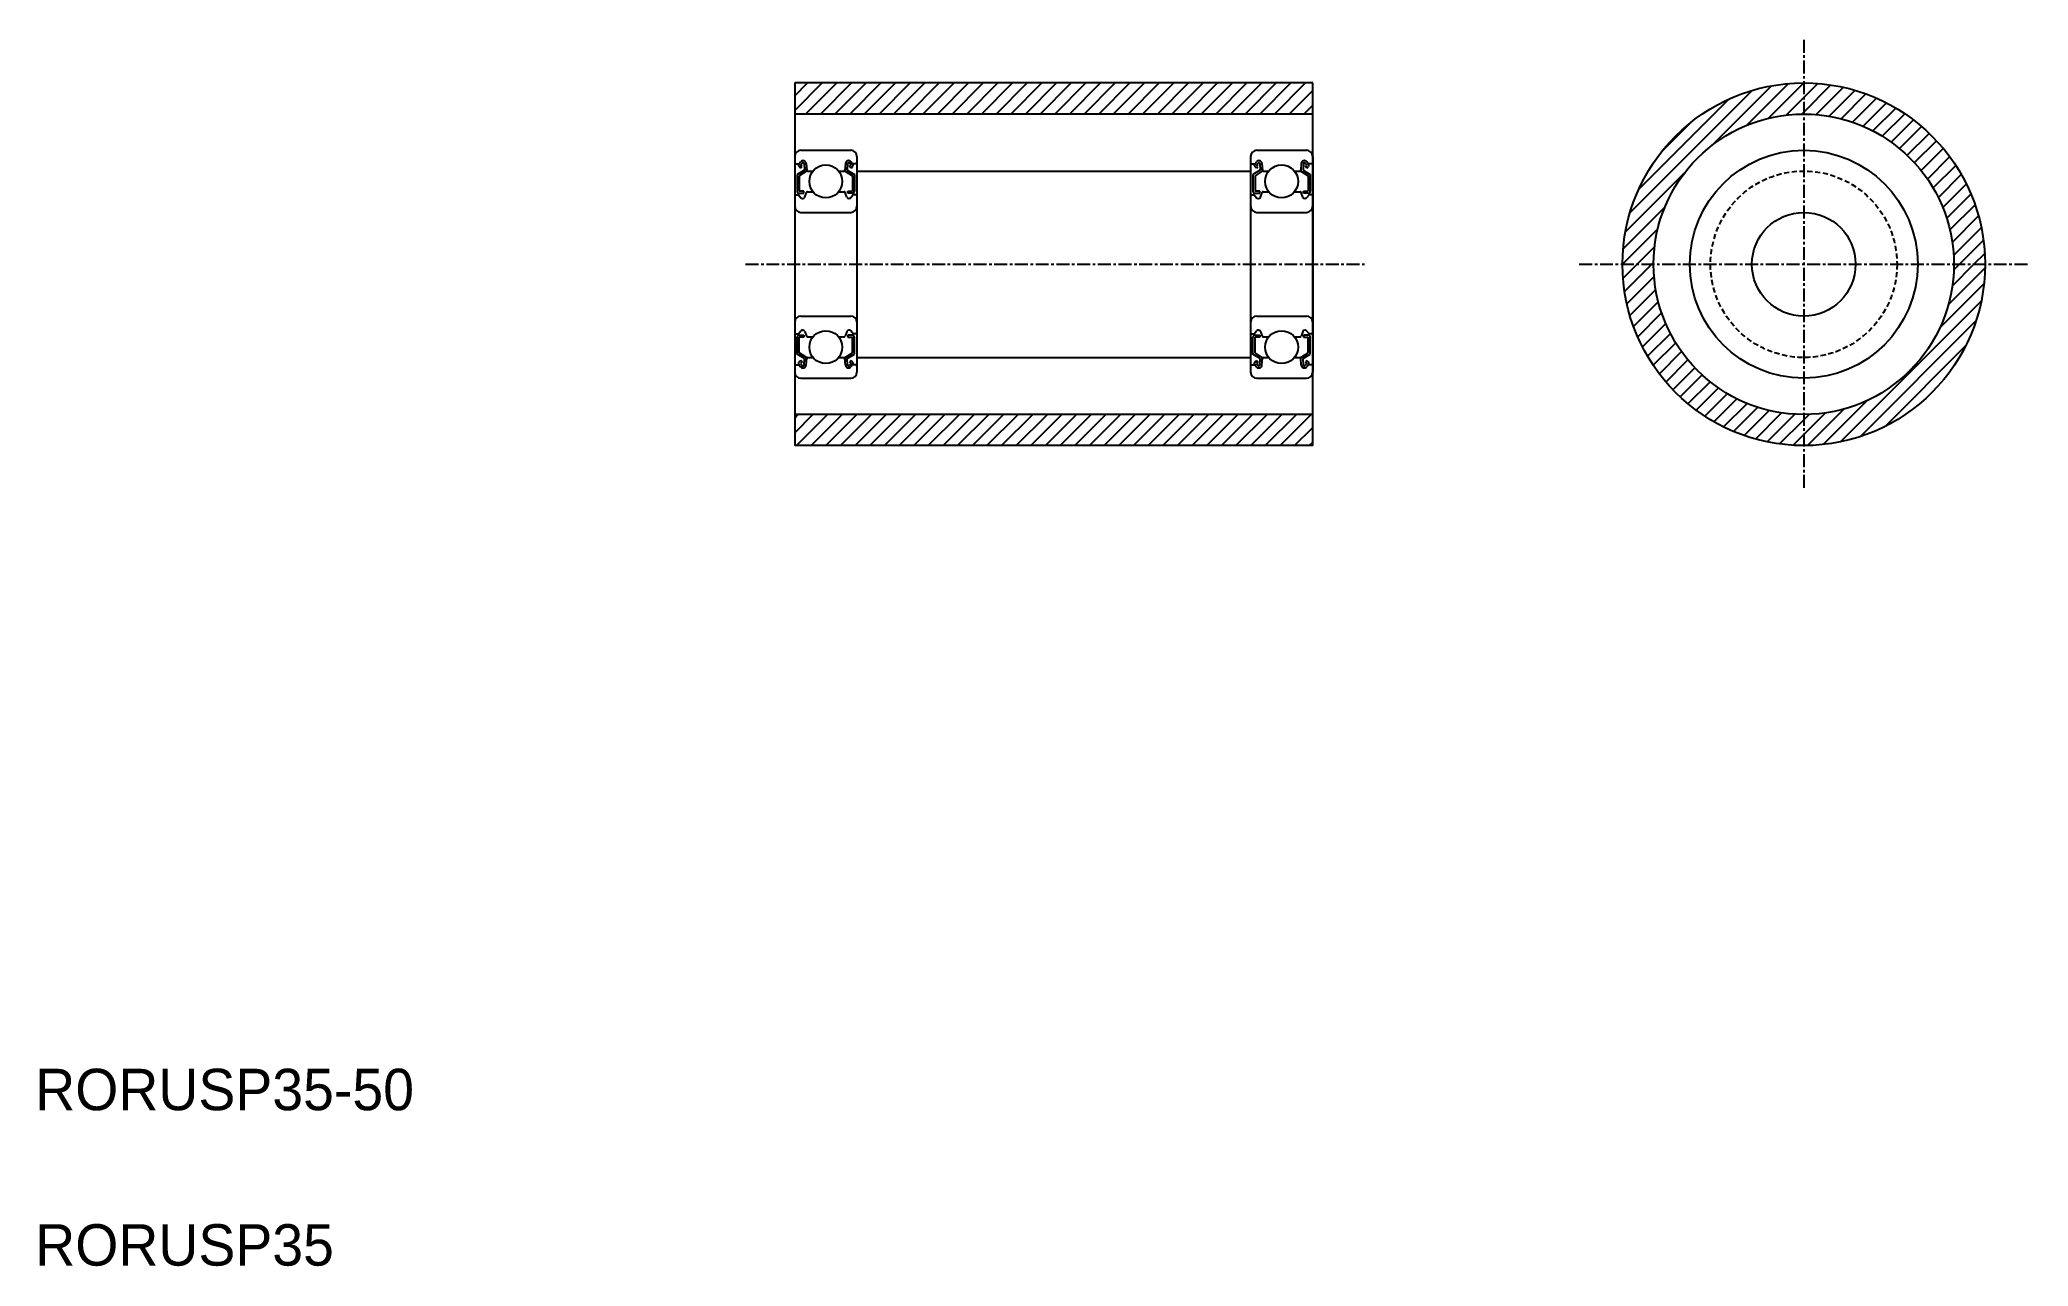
# Model space of a CAD drawing. Extents: x 10 to 202, y 10 to 128.
import ezdxf

# ---------------------------------------------------------------- set-up
doc = ezdxf.new("R2010")
doc.units = 0
doc.linetypes.add('CENTER', pattern=[2, 1.25, -0.25, 0.25, -0.25])
doc.linetypes.add('DASHED', pattern=[0.75, 0.5, -0.25])
doc.layers.get('0').update_dxf_attribs({"linetype": 'CONTINUOUS'})
doc.layers.add('CENTER', color=1, linetype='CENTER')

# ---------------------------------------------------------------- blocks, each defined once
blk = doc.blocks.new('*X2')
at = {"color": 0}
for p, q in [((83.32, 121.5), (85.96, 124.14)), ((83.32, 122.91), (84.55, 124.14)), ((84.37, 121.14), (87.37, 124.14)), ((85.79, 121.14), (88.79, 124.14)), ((87.2, 121.14), (90.2, 124.14)), ((88.62, 121.14), (91.62, 124.14)), ((90.03, 121.14), (93.03, 124.14)), ((91.45, 121.14), (94.45, 124.14)), ((92.86, 121.14), (95.86, 124.14)), ((94.27, 121.14), (97.27, 124.14)), ((95.69, 121.14), (98.69, 124.14)), ((97.1, 121.14), (100.1, 124.14)), ((98.52, 121.14), (101.52, 124.14)), ((99.93, 121.14), (102.93, 124.14)), ((101.34, 121.14), (104.34, 124.14)), ((102.76, 121.14), (105.76, 124.14)), ((104.17, 121.14), (107.17, 124.14)), ((105.59, 121.14), (108.59, 124.14)), ((107, 121.14), (110, 124.14)), ((108.42, 121.14), (111.42, 124.14)), ((109.83, 121.14), (112.83, 124.14)), ((111.24, 121.14), (114.24, 124.14)), ((112.66, 121.14), (115.66, 124.14)), ((114.07, 121.14), (117.07, 124.14)), ((115.49, 121.14), (118.49, 124.14)), ((116.9, 121.14), (119.9, 124.14)), ((118.32, 121.14), (121.32, 124.14)), ((119.73, 121.14), (122.73, 124.14)), ((121.14, 121.14), (124.14, 124.14)), ((122.56, 121.14), (125.56, 124.14)), ((123.97, 121.14), (126.97, 124.14)), ((125.39, 121.14), (128.39, 124.14)), ((126.8, 121.14), (129.8, 124.14)), ((128.21, 121.14), (131.21, 124.14)), ((129.63, 121.14), (132.63, 124.14)), ((131.04, 121.14), (133.32, 123.42)), ((163.94, 111.61), (175.75, 123.42)), ((171.87, 118.13), (177.6, 123.86)), ((175.21, 120.06), (179.24, 124.08)), ((177.3, 120.74), (180.71, 124.14)), ((180.72, 122.74), (182.07, 124.09)), ((180.72, 121.32), (183.34, 123.95)), ((181.91, 121.1), (184.53, 123.72)), ((183.16, 120.94), (185.66, 123.43)), ((184.33, 120.69), (186.72, 123.08)), ((132.46, 121.14), (133.32, 122)), ((164.78, 113.87), (173.49, 122.58)), ((179.03, 121.04), (180.72, 122.74)), ((180.54, 121.14), (180.72, 121.32)), ((185.42, 120.36), (187.73, 122.68)), ((186.44, 119.97), (188.69, 122.22)), ((187.4, 119.51), (189.6, 121.72)), ((188.3, 119), (190.47, 121.17)), ((166.98, 117.48), (169.88, 120.38)), ((189.15, 118.44), (191.3, 120.59)), ((189.95, 117.83), (192.08, 119.95)), ((190.7, 117.16), (192.82, 119.28)), ((191.4, 116.45), (193.52, 118.57)), ((192.05, 115.69), (194.19, 117.82)), ((163.5, 109.76), (169.23, 115.49)), ((192.66, 114.87), (194.81, 117.03)), ((193.21, 114.01), (195.39, 116.19)), ((193.71, 113.09), (195.92, 115.31)), ((194.15, 112.12), (196.41, 114.39)), ((194.52, 111.08), (196.86, 113.42)), ((163.28, 108.13), (167.31, 112.15)), ((194.83, 109.98), (197.25, 112.39)), ((163.22, 106.65), (166.63, 110.06)), ((195.06, 108.79), (197.58, 111.32)), ((195.19, 107.51), (197.86, 110.18)), ((164.63, 106.64), (166.32, 108.34)), ((195.74, 106.64), (198.06, 108.97)), ((197.15, 106.64), (198.19, 107.68)), ((163.27, 105.29), (164.63, 106.64)), ((163.42, 104.02), (166.04, 106.64)), ((166.04, 106.64), (166.22, 106.82)), ((194.69, 102.77), (198.22, 106.29)), ((195.07, 104.56), (197.15, 106.64)), ((195.21, 106.11), (195.74, 106.64)), ((163.64, 102.83), (166.27, 105.46)), ((163.93, 101.71), (166.43, 104.2)), ((193.87, 100.53), (198.12, 104.78)), ((164.28, 100.64), (166.68, 103.04)), ((164.69, 99.63), (167, 101.95)), ((184.26, 89.51), (197.86, 103.11)), ((165.14, 98.67), (167.39, 100.93)), ((165.64, 97.76), (167.85, 99.97)), ((186.19, 90.02), (197.34, 101.18)), ((166.19, 96.89), (168.36, 99.06)), ((166.78, 96.07), (168.92, 98.21)), ((188.6, 91.02), (196.34, 98.76)), ((167.41, 95.28), (169.54, 97.41)), ((168.08, 94.54), (170.2, 96.66)), ((168.79, 93.84), (170.91, 95.96)), ((169.54, 93.18), (171.68, 95.31)), ((170.34, 92.56), (172.49, 94.71)), ((171.17, 91.98), (173.35, 94.16)), ((83.32, 90.39), (85.07, 92.14)), ((83.32, 91.8), (83.66, 92.14)), ((83.49, 89.14), (86.49, 92.14)), ((84.9, 89.14), (87.9, 92.14)), ((86.32, 89.14), (89.32, 92.14)), ((87.73, 89.14), (90.73, 92.14)), ((89.14, 89.14), (92.14, 92.14)), ((90.56, 89.14), (93.56, 92.14)), ((91.97, 89.14), (94.97, 92.14)), ((93.39, 89.14), (96.39, 92.14)), ((94.8, 89.14), (97.8, 92.14)), ((96.21, 89.14), (99.21, 92.14)), ((97.63, 89.14), (100.63, 92.14)), ((99.04, 89.14), (102.04, 92.14)), ((100.46, 89.14), (103.46, 92.14)), ((101.87, 89.14), (104.87, 92.14)), ((103.29, 89.14), (106.29, 92.14)), ((104.7, 89.14), (107.7, 92.14)), ((106.11, 89.14), (109.11, 92.14)), ((107.53, 89.14), (110.53, 92.14)), ((108.94, 89.14), (111.94, 92.14)), ((110.36, 89.14), (113.36, 92.14)), ((111.77, 89.14), (114.77, 92.14)), ((113.19, 89.14), (116.19, 92.14)), ((114.6, 89.14), (117.6, 92.14)), ((116.01, 89.14), (119.01, 92.14)), ((117.43, 89.14), (120.43, 92.14)), ((118.84, 89.14), (121.84, 92.14)), ((120.26, 89.14), (123.26, 92.14)), ((121.67, 89.14), (124.67, 92.14)), ((123.08, 89.14), (126.08, 92.14)), ((124.5, 89.14), (127.5, 92.14)), ((125.91, 89.14), (128.91, 92.14)), ((127.33, 89.14), (130.33, 92.14)), ((128.74, 89.14), (131.74, 92.14)), ((130.16, 89.14), (133.16, 92.14)), ((172.05, 91.44), (174.27, 93.66)), ((172.98, 90.95), (175.24, 93.22)), ((173.95, 90.51), (176.28, 92.84)), ((174.97, 90.12), (177.39, 92.53)), ((176.05, 89.78), (178.57, 92.3)), ((177.19, 89.5), (179.85, 92.17)), ((180.72, 90.21), (182.8, 92.29)), ((180.72, 91.62), (181.25, 92.15)), ((181.07, 89.15), (184.6, 92.67)), ((182.58, 89.24), (186.83, 93.5)), ((131.57, 89.14), (133.32, 90.89)), ((178.39, 89.3), (180.72, 91.62)), ((132.98, 89.14), (133.32, 89.47)), ((179.68, 89.17), (180.72, 90.21))]:
    blk.add_line(p, q, dxfattribs=at)

msp = doc.modelspace()

# ---------------------------------------------------------------- linework, layer by layer
at = {"color": 7, "linetype": 'CONTINUOUS'}
for p, q in [((83.315409, 124.143835), (83.315409, 89.143835)), ((133.315409, 124.143835), (83.315409, 124.143835)), ((133.315409, 89.143835), (133.315409, 124.143835)), ((133.315409, 121.143835), (83.315409, 121.143835)), ((83.915509, 117.643835), (88.715509, 117.643835)), ((127.915409, 117.643835), (132.715409, 117.643835)), ((83.315409, 115.393835), (83.315409, 115.393935)), ((83.315509, 117.043835), (83.315509, 96.243835)), ((83.415509, 116.343815), (83.725509, 116.343815)), ((83.547509, 115.304815), (83.547509, 113.693825)), ((84.247529, 115.741795), (83.547529, 115.304785)), ((83.725509, 116.343815), (83.887509, 116.536825)), ((83.878519, 115.932805), (83.737529, 116.073795)), ((83.747509, 115.193825), (83.747509, 113.693825)), ((84.447519, 115.630785), (83.747519, 115.193795)), ((83.878509, 116.214815), (84.041509, 116.408805)), ((83.878509, 115.932805), (84.020509, 116.073815)), ((84.020529, 116.073815), (83.878529, 116.214805)), ((84.214509, 116.353815), (84.247509, 115.741785)), ((84.413509, 116.371775), (84.468519, 115.734775)), ((84.447509, 115.977835), (84.447509, 115.630835)), ((84.568509, 115.643815), (85.082569, 115.643805)), ((87.548449, 115.643805), (88.062499, 115.643815)), ((88.217499, 116.371775), (88.162499, 115.734795)), ((88.183489, 115.630805), (88.883489, 115.193825)), ((88.183509, 115.977835), (88.183509, 115.630815)), ((88.416509, 116.353795), (88.383499, 115.741785)), ((88.383499, 115.741795), (89.083499, 115.304785)), ((88.752509, 116.214815), (88.589509, 116.408815)), ((88.610489, 116.073815), (88.752489, 116.214805)), ((88.752499, 115.932825), (88.610499, 116.073825)), ((88.905509, 116.343815), (88.743509, 116.536825)), ((88.752499, 115.932805), (88.893489, 116.073795)), ((88.883509, 115.193825), (88.883509, 113.693825)), ((89.215509, 116.343815), (88.905509, 116.343815)), ((89.083509, 115.304815), (89.083509, 113.693825)), ((89.315509, 117.043835), (89.315509, 96.243835)), ((89.315509, 115.643835), (127.315409, 115.643835)), ((127.315409, 117.043835), (127.315409, 96.243835)), ((127.415409, 116.343815), (127.725409, 116.343815)), ((127.547409, 115.304815), (127.547409, 113.693825)), ((128.247429, 115.741795), (127.547429, 115.304785)), ((127.725409, 116.343815), (127.887409, 116.536825)), ((127.878419, 115.932805), (127.737429, 116.073795)), ((127.747409, 115.193825), (127.747409, 113.693825)), ((128.447419, 115.630785), (127.747419, 115.193795)), ((127.878409, 116.214815), (128.041409, 116.408805)), ((127.878409, 115.932805), (128.020409, 116.073815)), ((128.020429, 116.073815), (127.878429, 116.214805)), ((128.214409, 116.353815), (128.247409, 115.741785)), ((128.413409, 116.371775), (128.468419, 115.734775)), ((128.447409, 115.977835), (128.447409, 115.630835)), ((128.568409, 115.643815), (129.082469, 115.643805)), ((131.548349, 115.643805), (132.062399, 115.643815)), ((132.217399, 116.371775), (132.162399, 115.734795)), ((132.183389, 115.630805), (132.883389, 115.193825)), ((132.183409, 115.977835), (132.183409, 115.630815)), ((132.416409, 116.353795), (132.383399, 115.741785)), ((132.383399, 115.741795), (133.083399, 115.304785)), ((132.752409, 116.214815), (132.589409, 116.408815)), ((132.610389, 116.073815), (132.752389, 116.214805)), ((132.752399, 115.932825), (132.610399, 116.073825)), ((132.905409, 116.343815), (132.743409, 116.536825)), ((132.752399, 115.932805), (132.893389, 116.073795)), ((132.883409, 115.193825), (132.883409, 113.693825)), ((133.215409, 116.343815), (132.905409, 116.343815)), ((133.083409, 115.304815), (133.083409, 113.693825)), ((133.315409, 117.043835), (133.315409, 96.243835)), ((83.415509, 113.343835), (83.665509, 113.343835)), ((83.665509, 113.343835), (83.899509, 113.064825)), ((84.197509, 113.693825), (83.747509, 113.693825)), ((83.747509, 113.493825), (84.197509, 113.493825)), ((84.197509, 113.493825), (84.197509, 113.693805)), ((84.276499, 113.125815), (84.440499, 113.577795)), ((84.534509, 113.643835), (85.082569, 113.643835)), ((87.548449, 113.643835), (88.096509, 113.643835)), ((88.354509, 113.125825), (88.190519, 113.577795)), ((88.433509, 113.693825), (88.883509, 113.693825)), ((88.433509, 113.493825), (88.433509, 113.693805)), ((88.883509, 113.493825), (88.433509, 113.493825)), ((88.965509, 113.343835), (88.731509, 113.064825)), ((89.215509, 113.343835), (88.965509, 113.343835)), ((127.415409, 113.343835), (127.665409, 113.343835)), ((127.665409, 113.343835), (127.899409, 113.064825)), ((128.197409, 113.693825), (127.747409, 113.693825)), ((127.747409, 113.493825), (128.197409, 113.493825)), ((128.197409, 113.493825), (128.197409, 113.693805)), ((128.276399, 113.125815), (128.440399, 113.577795)), ((128.534409, 113.643835), (129.082469, 113.643835)), ((131.548349, 113.643835), (132.096409, 113.643835)), ((132.354409, 113.125825), (132.190419, 113.577795)), ((132.433409, 113.693825), (132.883409, 113.693825)), ((132.433409, 113.493825), (132.433409, 113.693805)), ((132.883409, 113.493825), (132.433409, 113.493825)), ((132.965409, 113.343835), (132.731409, 113.064825)), ((133.215409, 113.343835), (132.965409, 113.343835)), ((83.915509, 111.643835), (88.715509, 111.643835)), ((84.052509, 112.993825), (84.088509, 112.993825)), ((88.578509, 112.993825), (88.542509, 112.993825)), ((127.915409, 111.643835), (132.715409, 111.643835)), ((128.052409, 112.993825), (128.088409, 112.993825)), ((132.578409, 112.993825), (132.542409, 112.993825)), ((83.315409, 106.643835), (83.315509, 106.643835)), ((83.415509, 99.943835), (83.665509, 99.943835)), ((83.665509, 99.943835), (83.899509, 100.222845)), ((83.915509, 101.643835), (88.715509, 101.643835)), ((84.052509, 100.293845), (84.088509, 100.293845)), ((84.276499, 100.161855), (84.440499, 99.709875)), ((88.354509, 100.161845), (88.190519, 99.709875)), ((88.578509, 100.293845), (88.542509, 100.293845)), ((88.965509, 99.943835), (88.731509, 100.222845)), ((89.215509, 99.943835), (88.965509, 99.943835)), ((127.415409, 99.943835), (127.665409, 99.943835)), ((127.665409, 99.943835), (127.899409, 100.222845)), ((127.915409, 101.643835), (132.715409, 101.643835)), ((128.052409, 100.293845), (128.088409, 100.293845)), ((128.276399, 100.161855), (128.440399, 99.709875)), ((132.354409, 100.161845), (132.190419, 99.709875)), ((132.578409, 100.293845), (132.542409, 100.293845)), ((132.965409, 99.943835), (132.731409, 100.222845)), ((133.215409, 99.943835), (132.965409, 99.943835)), ((83.547509, 97.982855), (83.547509, 99.593845)), ((84.247529, 97.545875), (83.547529, 97.982885)), ((83.747509, 99.793845), (84.197509, 99.793845)), ((83.747509, 98.093845), (83.747509, 99.593845)), ((84.197509, 99.593845), (83.747509, 99.593845)), ((84.447519, 97.656885), (83.747519, 98.093875)), ((84.197509, 99.793845), (84.197509, 99.593865)), ((84.534509, 99.643835), (85.082569, 99.643835)), ((87.548449, 99.643835), (88.096509, 99.643835)), ((88.183489, 97.656865), (88.883489, 98.093845)), ((88.383499, 97.545875), (89.083499, 97.982885)), ((88.433509, 99.793845), (88.433509, 99.593865)), ((88.883509, 99.793845), (88.433509, 99.793845)), ((88.433509, 99.593845), (88.883509, 99.593845)), ((88.883509, 98.093845), (88.883509, 99.593845)), ((89.083509, 97.982855), (89.083509, 99.593845)), ((127.547409, 97.982855), (127.547409, 99.593845)), ((128.247429, 97.545875), (127.547429, 97.982885)), ((127.747409, 99.793845), (128.197409, 99.793845)), ((127.747409, 98.093845), (127.747409, 99.593845)), ((128.197409, 99.593845), (127.747409, 99.593845)), ((128.447419, 97.656885), (127.747419, 98.093875)), ((128.197409, 99.793845), (128.197409, 99.593865)), ((128.534409, 99.643835), (129.082469, 99.643835)), ((131.548349, 99.643835), (132.096409, 99.643835)), ((132.183389, 97.656865), (132.883389, 98.093845)), ((132.383399, 97.545875), (133.083399, 97.982885)), ((132.433409, 99.793845), (132.433409, 99.593865)), ((132.883409, 99.793845), (132.433409, 99.793845)), ((132.433409, 99.593845), (132.883409, 99.593845)), ((132.883409, 98.093845), (132.883409, 99.593845)), ((133.083409, 97.982855), (133.083409, 99.593845)), ((83.415509, 96.943855), (83.725509, 96.943855)), ((83.725509, 96.943855), (83.887509, 96.750845)), ((83.878519, 97.354865), (83.737529, 97.213875)), ((83.878509, 97.354865), (84.020509, 97.213855)), ((83.878509, 97.072855), (84.041509, 96.878865)), ((84.020529, 97.213855), (83.878529, 97.072865)), ((84.097519, 97.87538), (84.097619, 97.87538)), ((84.214509, 96.933855), (84.247509, 97.545885)), ((84.272519, 97.766133), (84.272519, 97.766233)), ((84.413509, 96.915895), (84.468519, 97.552895)), ((84.447509, 97.309835), (84.447509, 97.656835)), ((84.568509, 97.643855), (85.082569, 97.643865)), ((87.548449, 97.643865), (88.062499, 97.643855)), ((88.217499, 96.915895), (88.162499, 97.552875)), ((88.183509, 97.309835), (88.183509, 97.656855)), ((88.416509, 96.933875), (88.383499, 97.545885)), ((88.752509, 97.072855), (88.589509, 96.878855)), ((88.610489, 97.213855), (88.752489, 97.072865)), ((88.752499, 97.354845), (88.610499, 97.213845)), ((88.905509, 96.943855), (88.743509, 96.750845)), ((88.752499, 97.354865), (88.893489, 97.213875)), ((89.215509, 96.943855), (88.905509, 96.943855)), ((89.315509, 97.643835), (127.315409, 97.643835)), ((127.415409, 96.943855), (127.725409, 96.943855)), ((127.725409, 96.943855), (127.887409, 96.750845)), ((127.878419, 97.354865), (127.737429, 97.213875)), ((127.878409, 97.354865), (128.020409, 97.213855)), ((127.878409, 97.072855), (128.041409, 96.878865)), ((128.020429, 97.213855), (127.878429, 97.072865)), ((128.097419, 97.87538), (128.097519, 97.87538)), ((128.214409, 96.933855), (128.247409, 97.545885)), ((128.272419, 97.766133), (128.272419, 97.766233)), ((128.413409, 96.915895), (128.468419, 97.552895)), ((128.447409, 97.309835), (128.447409, 97.656835)), ((128.568409, 97.643855), (129.082469, 97.643865)), ((131.548349, 97.643865), (132.062399, 97.643855)), ((132.217399, 96.915895), (132.162399, 97.552875)), ((132.183409, 97.309835), (132.183409, 97.656855)), ((132.416409, 96.933875), (132.383399, 97.545885)), ((132.752409, 97.072855), (132.589409, 96.878855)), ((132.610389, 97.213855), (132.752389, 97.072865)), ((132.752399, 97.354845), (132.610399, 97.213845)), ((132.905409, 96.943855), (132.743409, 96.750845)), ((132.752399, 97.354865), (132.893389, 97.213875)), ((133.215409, 96.943855), (132.905409, 96.943855)), ((83.915509, 95.643835), (88.715509, 95.643835)), ((127.915409, 95.643835), (132.715409, 95.643835)), ((133.315409, 92.143835), (83.315409, 92.143835)), ((133.315409, 89.143835), (83.315409, 89.143835))]:
    msp.add_line(p, q, dxfattribs=at)
for centre, radius in [((180.719247, 106.643835), 17.5), ((180.719247, 106.643835), 14.5), ((180.719247, 106.643835), 11), ((86.315509, 114.643835), 1.5875), ((130.315409, 114.643835), 1.5875), ((180.719247, 106.643835), 5), ((86.315509, 98.643835), 1.5875), ((130.315409, 98.643835), 1.5875)]:
    msp.add_circle(centre, radius, dxfattribs=at)
at = {"color": 3, "linetype": 'DASHED'}
msp.add_circle((180.719247, 106.643835), 9, dxfattribs=at)
at = {"color": 7, "linetype": 'CONTINUOUS'}
for centre, radius, start, end in [((83.915509, 117.043835), 0.6, 90, 180), ((88.715509, 117.043835), 0.6, 0, 90), ((127.915409, 117.043835), 0.6, 90, 180), ((132.715409, 117.043835), 0.6, 0, 90), ((83.415509, 116.443825), 0.10001, 180.00005, 270.00003), ((83.878509, 116.214835), 0.20013, 139.86482, 225.00006), ((84.116509, 116.345815), 0.29813, 5.00049, 140.17136), ((84.116509, 116.345815), 0.09832, 4.66455, 139.97394), ((84.568509, 115.743825), 0.10042, 185.14438, 270.00003), ((88.062509, 115.743825), 0.1004, 269.99948, 354.85568), ((88.514509, 116.345815), 0.29813, 39.82861, 174.99974), ((88.514509, 116.345815), 0.09833, 40.02637, 175.33574), ((88.752509, 116.214835), 0.20012, 314.99673, 40.13525), ((89.215509, 116.443825), 0.1, 269.99948, 359.99126), ((127.415409, 116.443825), 0.10001, 180.00005, 270.00003), ((127.878409, 116.214835), 0.20013, 139.86482, 225.00006), ((128.116409, 116.345815), 0.29813, 5.00049, 140.17136), ((128.116409, 116.345815), 0.09832, 4.66455, 139.97394), ((128.568409, 115.743825), 0.10042, 185.14438, 270.00003), ((132.062409, 115.743825), 0.1004, 269.99948, 354.85568), ((132.514409, 116.345815), 0.29813, 39.82861, 174.99974), ((132.514409, 116.345815), 0.09833, 40.02637, 175.33574), ((132.752409, 116.214835), 0.20012, 314.99673, 40.13525), ((133.215409, 116.443825), 0.1, 269.99948, 359.99126), ((83.415509, 113.243825), 0.1, 89.99951, 180.00005), ((83.747509, 113.693825), 0.20001, 180.00005, 270.00003), ((84.534509, 113.543825), 0.1, 89.99951, 160.11572), ((88.096509, 113.543825), 0.09999, 19.88452, 90.00024), ((88.883509, 113.693825), 0.2, 269.99976, 359.99563), ((89.215509, 113.243825), 0.09999, 359.99126, 90.00024), ((127.415409, 113.243825), 0.1, 89.99951, 180.00005), ((127.747409, 113.693825), 0.20001, 180.00005, 270.00003), ((128.534409, 113.543825), 0.1, 89.99951, 160.11572), ((132.096409, 113.543825), 0.09999, 19.88452, 90.00024), ((132.883409, 113.693825), 0.2, 269.99976, 359.99563), ((133.215409, 113.243825), 0.09999, 359.99126, 90.00024), ((83.915509, 112.243835), 0.6, 180, 270), ((84.052509, 113.193825), 0.20013, 220.13838, 270.00003), ((84.088509, 113.193825), 0.2, 270.00003, 340.11166), ((88.542509, 113.193825), 0.20001, 199.88831, 269.99976), ((88.578509, 113.193825), 0.20013, 269.99976, 319.86147), ((88.715509, 112.243835), 0.6, 270, 0), ((127.915409, 112.243835), 0.6, 180, 270), ((128.052409, 113.193825), 0.20013, 220.13838, 270.00003), ((128.088409, 113.193825), 0.2, 270.00003, 340.11166), ((132.542409, 113.193825), 0.20001, 199.88831, 269.99976), ((132.578409, 113.193825), 0.20013, 269.99976, 319.86147), ((132.715409, 112.243835), 0.6, 270, 0), ((83.915509, 101.043835), 0.6, 90, 180), ((83.415509, 100.043845), 0.1, 179.99995, 270.00049), ((84.052509, 100.093845), 0.20013, 89.99997, 139.86162), ((84.088509, 100.093845), 0.2, 19.88834, 89.99997), ((88.542509, 100.093845), 0.20001, 90.00024, 160.11169), ((88.578509, 100.093845), 0.20013, 40.13853, 90.00024), ((88.715509, 101.043835), 0.6, 0, 90), ((89.215509, 100.043845), 0.09999, 269.99976, 0.00874), ((127.915409, 101.043835), 0.6, 90, 180), ((127.415409, 100.043845), 0.1, 179.99995, 270.00049), ((128.052409, 100.093845), 0.20013, 89.99997, 139.86162), ((128.088409, 100.093845), 0.2, 19.88834, 89.99997), ((132.542409, 100.093845), 0.20001, 90.00024, 160.11169), ((132.578409, 100.093845), 0.20013, 40.13853, 90.00024), ((132.715409, 101.043835), 0.6, 0, 90), ((133.215409, 100.043845), 0.09999, 269.99976, 0.00874), ((83.747509, 99.593845), 0.20001, 89.99997, 179.99995), ((84.534509, 99.743845), 0.1, 199.88428, 270.00049), ((88.096509, 99.743845), 0.09999, 269.99976, 340.11548), ((88.883509, 99.593845), 0.2, 0.00437, 90.00024), ((127.747409, 99.593845), 0.20001, 89.99997, 179.99995), ((128.534409, 99.743845), 0.1, 199.88428, 270.00049), ((132.096409, 99.743845), 0.09999, 269.99976, 340.11548), ((132.883409, 99.593845), 0.2, 0.00437, 90.00024), ((83.415509, 96.843845), 0.10001, 89.99997, 179.99995), ((83.915509, 96.243835), 0.6, 180, 270), ((83.878509, 97.072835), 0.20013, 134.99994, 220.13518), ((84.116509, 96.941855), 0.29813, 219.82864, 354.99951), ((84.116509, 96.941855), 0.09832, 220.02606, 355.33545), ((84.568509, 97.543845), 0.10042, 89.99997, 174.85562), ((88.062509, 97.543845), 0.1004, 5.14432, 90.00052), ((88.514509, 96.941855), 0.29813, 185.00026, 320.17139), ((88.514509, 96.941855), 0.09833, 184.66426, 319.97363), ((88.715509, 96.243835), 0.6, 270, 0), ((88.752509, 97.072835), 0.20012, 319.86475, 45.00327), ((89.215509, 96.843845), 0.1, 0.00874, 90.00052), ((127.415409, 96.843845), 0.10001, 89.99997, 179.99995), ((127.915409, 96.243835), 0.6, 180, 270), ((127.878409, 97.072835), 0.20013, 134.99994, 220.13518), ((128.116409, 96.941855), 0.29813, 219.82864, 354.99951), ((128.116409, 96.941855), 0.09832, 220.02606, 355.33545), ((128.568409, 97.543845), 0.10042, 89.99997, 174.85562), ((132.062409, 97.543845), 0.1004, 5.14432, 90.00052), ((132.514409, 96.941855), 0.29813, 185.00026, 320.17139), ((132.514409, 96.941855), 0.09833, 184.66426, 319.97363), ((132.715409, 96.243835), 0.6, 270, 0), ((132.752409, 97.072835), 0.20012, 319.86475, 45.00327), ((133.215409, 96.843845), 0.1, 0.00874, 90.00052)]:
    msp.add_arc(centre, radius, start, end, dxfattribs=at)
at = {"layer": 'CENTER', "color": 1, "linetype": 'CENTER'}
for p, q in [((180.719247, 128.310113), (180.719247, 84.977557)), ((78.576913, 106.643835), (138.371002, 106.643835)), ((159.052969, 106.643835), (202.385525, 106.643835))]:
    msp.add_line(p, q, dxfattribs=at)

# ---------------------------------------------------------------- block references
at = {"color": 3, "linetype": 'CONTINUOUS'}
msp.add_blockref('*X2', (0, 0), dxfattribs=at)

# ---------------------------------------------------------------- texts
at = {"color": 7, "linetype": 'CONTINUOUS'}
for s, p in [('RORUSP35-50', (10, 25)), ('RORUSP35', (10, 10))]:
    msp.add_text(s, height=4, dxfattribs=at).set_placement(p)

doc.saveas('drawing.dxf')
